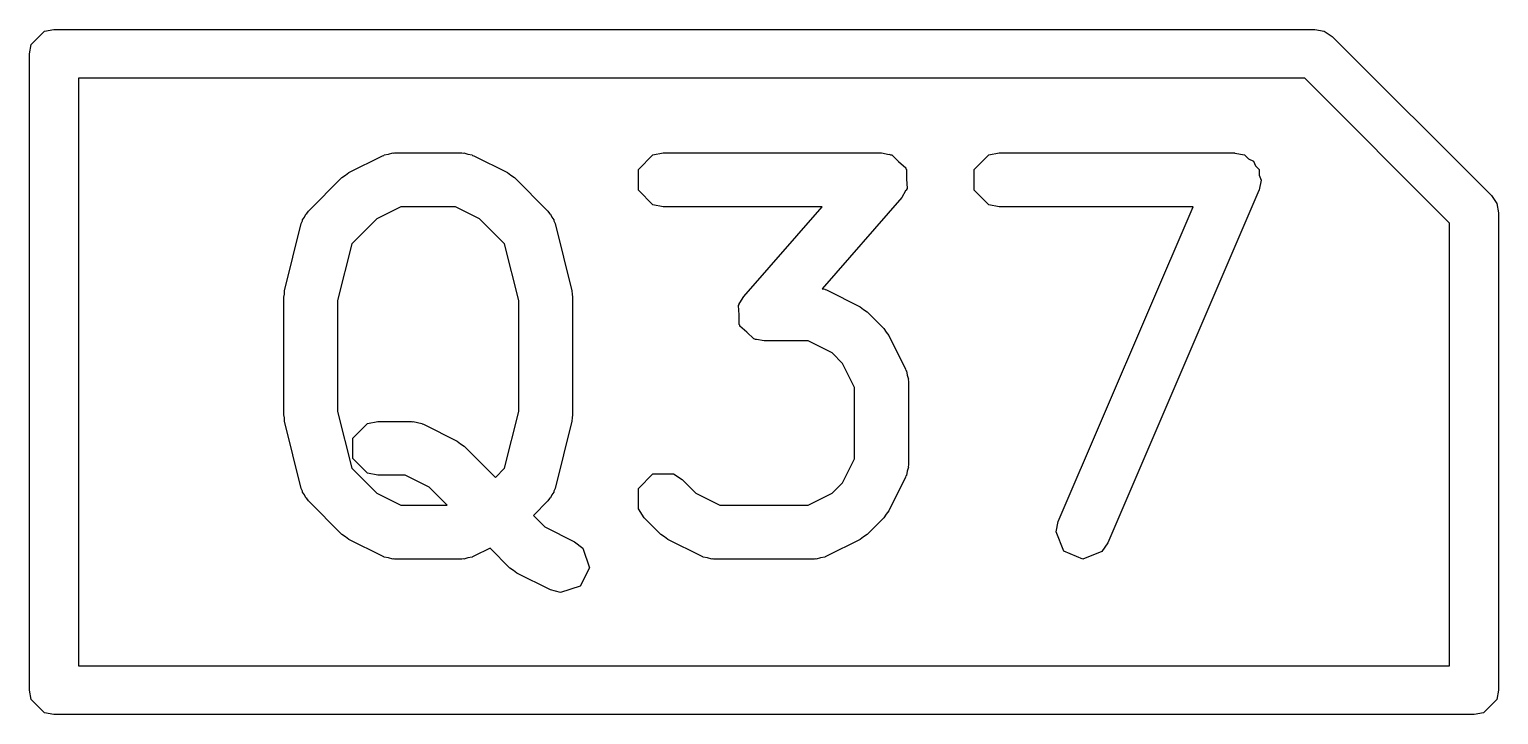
# Model space of a CAD drawing. Header units: millimetres. Extents: x 129 to 276, y -185 to -58.
# Drawn here: x 178.25 to 181.25, y -77.2 to -75.8 of the extents above; entities that cross this region are included whole.
import ezdxf

# ---------------------------------------------------------------- set-up
doc = ezdxf.new("R2010")
doc.units = ezdxf.units.MM
doc.layers.add('F.Fab', color=9, linetype='CONTINUOUS', true_color=0xafafaf)

msp = doc.modelspace()

# ---------------------------------------------------------------- linework, layer by layer
at = {"layer": 'F.Fab', "linetype": 'CONTINUOUS'}
for p, q in [((178.253806, -75.830866), (178.280866, -75.803806)), ((178.280866, -75.803806), (178.3, -75.8)), ((178.3, -75.8), (180.875, -75.8)), ((180.875, -75.8), (180.894134, -75.803806)), ((180.894134, -75.803806), (180.910355, -75.814645)), ((178.25, -75.85), (178.253806, -75.830866)), ((180.910355, -75.814645), (181.235355, -76.139644)), ((178.25, -77.15), (178.25, -75.85)), ((178.35, -75.9), (178.35, -77.1)), ((180.85429, -75.9), (178.35, -75.9)), ((181.15, -76.19571), (180.85429, -75.9)), ((178.902546, -76.092458), (178.971117, -76.058172)), ((178.971117, -76.058172), (178.973773, -76.057444)), ((178.973773, -76.057444), (178.974666, -76.056552)), ((178.974666, -76.056552), (178.983317, -76.054831)), ((178.983317, -76.054831), (178.991815, -76.052504)), ((178.991815, -76.052504), (178.993011, -76.052902)), ((178.993011, -76.052902), (178.995714, -76.052365)), ((178.995714, -76.052365), (179.132857, -76.052365)), ((179.132857, -76.052365), (179.135559, -76.052902)), ((179.135559, -76.052902), (179.136756, -76.052504)), ((179.136756, -76.052504), (179.145253, -76.054831)), ((179.145253, -76.054831), (179.153905, -76.056552)), ((179.153905, -76.056552), (179.154797, -76.057444)), ((179.154797, -76.057444), (179.157454, -76.058172)), ((179.157454, -76.058172), (179.226025, -76.092458)), ((179.493473, -76.086317), (179.523238, -76.056552)), ((179.523238, -76.056552), (179.544286, -76.052365)), ((179.544286, -76.052365), (179.99, -76.052365)), ((179.99, -76.052365), (180.005337, -76.055416)), ((180.005337, -76.055416), (180.00762, -76.055264)), ((180.00762, -76.055264), (180.008516, -76.056048)), ((180.008516, -76.056048), (180.011048, -76.056552)), ((180.011048, -76.056552), (180.02474, -76.070244)), ((180.02474, -76.070244), (180.039301, -76.082985)), ((180.179187, -76.086317), (180.208952, -76.056552)), ((180.208952, -76.056552), (180.23, -76.052365)), ((180.23, -76.052365), (180.71, -76.052365)), ((180.71, -76.052365), (180.710454, -76.052455)), ((180.710454, -76.052455), (180.71067, -76.052369)), ((180.71067, -76.052369), (180.711232, -76.05261)), ((180.711232, -76.05261), (180.731048, -76.056552)), ((180.731048, -76.056552), (180.739012, -76.064516)), ((180.739012, -76.064516), (180.749362, -76.068952)), ((180.749362, -76.068952), (180.753305, -76.078809)), ((180.753305, -76.078809), (180.760813, -76.086317)), ((178.81968, -76.171331), (178.888253, -76.10276)), ((178.888253, -76.10276), (178.895583, -76.097861)), ((178.895583, -76.097861), (178.902546, -76.092458)), ((179.226025, -76.092458), (179.232981, -76.097857)), ((179.232981, -76.097857), (179.240319, -76.10276)), ((179.240319, -76.10276), (179.308891, -76.171331)), ((179.493473, -76.128413), (179.493473, -76.086317)), ((180.039301, -76.082985), (180.03943, -76.084934)), ((180.03943, -76.084934), (180.040813, -76.086317)), ((180.040813, -76.086317), (180.040813, -76.105665)), ((180.040813, -76.105665), (180.042101, -76.124986)), ((180.179187, -76.128413), (180.179187, -76.086317)), ((180.760813, -76.086317), (180.760813, -76.097578)), ((180.760813, -76.097578), (180.764996, -76.108035)), ((180.764996, -76.108035), (180.760813, -76.127801)), ((179.523238, -76.158178), (179.493473, -76.128413)), ((180.039197, -76.130028), (180.031392, -76.143583)), ((180.040813, -76.128413), (180.039197, -76.130028)), ((180.042101, -76.124986), (180.040813, -76.127222)), ((180.040813, -76.127222), (180.040813, -76.128413)), ((180.208952, -76.158178), (180.179187, -76.128413)), ((180.760553, -76.12903), (180.451981, -76.849031)), ((180.760648, -76.128577), (180.760553, -76.12903)), ((180.760813, -76.128413), (180.760648, -76.128577)), ((180.760813, -76.127801), (180.760813, -76.128413)), ((181.235355, -76.139644), (181.246194, -76.155865)), ((179.008697, -76.162365), (178.959723, -76.186851)), ((179.119874, -76.162365), (179.008697, -76.162365)), ((179.168847, -76.186852), (179.119874, -76.162365)), ((179.544286, -76.162365), (179.523238, -76.158178)), ((179.868793, -76.162365), (179.544286, -76.162365)), ((179.708608, -76.345433), (179.868793, -76.162365)), ((180.031392, -76.143583), (179.868487, -76.32976)), ((180.23, -76.162365), (180.208952, -76.158178)), ((180.62659, -76.162365), (180.23, -76.162365)), ((180.350875, -76.805699), (180.62659, -76.162365)), ((181.246194, -76.155865), (181.246194, -76.155866)), ((181.246194, -76.155866), (181.25, -76.175)), ((178.770927, -76.334025), (178.805213, -76.196882)), ((178.805213, -76.196882), (178.807757, -76.191495)), ((178.807757, -76.191495), (178.807758, -76.189175)), ((178.807758, -76.189175), (178.811499, -76.183574)), ((178.811499, -76.183574), (178.81438, -76.177478)), ((178.81438, -76.177478), (178.816371, -76.176283)), ((178.816371, -76.176283), (178.81968, -76.171331)), ((178.959723, -76.186851), (178.908233, -76.238341)), ((179.220336, -76.238339), (179.168847, -76.186852)), ((179.308891, -76.171331), (179.3122, -76.176284)), ((179.3122, -76.176284), (179.314191, -76.177479)), ((179.314191, -76.177479), (179.317069, -76.183572)), ((179.317069, -76.183572), (179.320813, -76.189175)), ((179.320813, -76.189175), (179.320813, -76.191496)), ((179.320813, -76.191496), (179.323358, -76.196883)), ((179.323358, -76.196883), (179.357643, -76.334026)), ((181.15, -77.1), (181.15, -76.19571)), ((181.25, -76.175), (181.25, -77.15)), ((178.908233, -76.238341), (178.879285, -76.354137)), ((179.249285, -76.354136), (179.220336, -76.238339)), ((178.769285, -76.347365), (178.770599, -76.340757)), ((178.769285, -76.587365), (178.769285, -76.347365)), ((178.770599, -76.340757), (178.770927, -76.334025)), ((179.357643, -76.334026), (179.35797, -76.340757)), ((179.35797, -76.340757), (179.359285, -76.347365)), ((179.359285, -76.347365), (179.359285, -76.587365)), ((179.700803, -76.358986), (179.708608, -76.345433)), ((179.868487, -76.32976), (179.873905, -76.330838)), ((179.873905, -76.330838), (179.874797, -76.33173)), ((179.874797, -76.33173), (179.877454, -76.332458)), ((179.877454, -76.332458), (179.946026, -76.366744)), ((178.879285, -76.354137), (178.879285, -76.580593)), ((179.249285, -76.580593), (179.249285, -76.354136)), ((179.697899, -76.364031), (179.699187, -76.361794)), ((179.699187, -76.383351), (179.697899, -76.364031)), ((179.699187, -76.360603), (179.700803, -76.358986)), ((179.699187, -76.361794), (179.699187, -76.360603)), ((179.946026, -76.366744), (179.952986, -76.372146)), ((179.952986, -76.372146), (179.96032, -76.377046)), ((179.96032, -76.377046), (179.994605, -76.411331)), ((179.699187, -76.402699), (179.699187, -76.383351)), ((179.700568, -76.40408), (179.699187, -76.402699)), ((179.700699, -76.406032), (179.700568, -76.40408)), ((179.715263, -76.418775), (179.700699, -76.406032)), ((179.728952, -76.432464), (179.715263, -76.418775)), ((179.731483, -76.432967), (179.728952, -76.432464)), ((179.73238, -76.433752), (179.731483, -76.432967)), ((179.734662, -76.433599), (179.73238, -76.433752)), ((179.75, -76.436651), (179.734662, -76.433599)), ((179.839874, -76.436651), (179.75, -76.436651)), ((179.888849, -76.461139), (179.839874, -76.436651)), ((179.994605, -76.411331), (179.999502, -76.418661)), ((179.999502, -76.418661), (180.004907, -76.425625)), ((180.004907, -76.425625), (180.039194, -76.494197)), ((179.910513, -76.482803), (179.888849, -76.461139)), ((179.935, -76.531777), (179.910513, -76.482803)), ((180.039194, -76.494197), (180.039921, -76.496854)), ((180.039921, -76.496854), (180.040813, -76.497746)), ((180.040813, -76.497746), (180.042531, -76.506386)), ((180.042531, -76.506386), (180.044862, -76.514896)), ((180.044862, -76.514896), (180.044462, -76.516093)), ((180.044462, -76.516093), (180.045, -76.518794)), ((180.045, -76.518794), (180.045, -76.690222)), ((179.935, -76.677239), (179.935, -76.531777)), ((178.770599, -76.593972), (178.769285, -76.587365)), ((178.879285, -76.580593), (178.908234, -76.696389)), ((179.220336, -76.696389), (179.249285, -76.580593)), ((179.359285, -76.587365), (179.35797, -76.593972)), ((178.770927, -76.600705), (178.770599, -76.593972)), ((178.805213, -76.737848), (178.770927, -76.600705)), ((178.910615, -76.634889), (178.94038, -76.605124)), ((178.94038, -76.605124), (178.961428, -76.600937)), ((178.961428, -76.600937), (179.03, -76.600937)), ((179.03, -76.600937), (179.0327, -76.601474)), ((179.0327, -76.601474), (179.033898, -76.601075)), ((179.033898, -76.601075), (179.042406, -76.603404)), ((179.042406, -76.603404), (179.051048, -76.605124)), ((179.051048, -76.605124), (179.051939, -76.606015)), ((179.051939, -76.606015), (179.054596, -76.606743)), ((179.054596, -76.606743), (179.123167, -76.641028)), ((179.357643, -76.600704), (179.323358, -76.737847)), ((179.35797, -76.593972), (179.357643, -76.600704)), ((178.910615, -76.676985), (178.910615, -76.634889)), ((179.123167, -76.641028), (179.130133, -76.646434)), ((179.130133, -76.646434), (179.137462, -76.651331)), ((178.94038, -76.70675), (178.910615, -76.676985)), ((179.137462, -76.651331), (179.201428, -76.715297)), ((179.910511, -76.726215), (179.935, -76.677239)), ((178.908234, -76.696389), (178.959722, -76.747877)), ((178.961428, -76.710937), (178.94038, -76.70675)), ((179.201428, -76.715297), (179.220336, -76.696389)), ((179.493473, -76.737746), (179.52324, -76.70798)), ((179.52324, -76.70798), (179.565334, -76.707981)), ((179.565334, -76.707981), (179.583177, -76.719904)), ((180.042531, -76.702629), (180.040813, -76.71127)), ((180.044862, -76.69412), (180.042531, -76.702629)), ((180.045, -76.690222), (180.044462, -76.692922)), ((180.044462, -76.692922), (180.044862, -76.69412)), ((178.807758, -76.743235), (178.805213, -76.737848)), ((179.017016, -76.710937), (178.961428, -76.710937)), ((179.06599, -76.735423), (179.017016, -76.710937)), ((179.102932, -76.772365), (179.06599, -76.735423)), ((179.323358, -76.737847), (179.320813, -76.743234)), ((179.493472, -76.77984), (179.493473, -76.737746)), ((179.583177, -76.719904), (179.611149, -76.747876)), ((179.888851, -76.747876), (179.910511, -76.726215)), ((180.039194, -76.714819), (180.004907, -76.783391)), ((180.039921, -76.712161), (180.039194, -76.714819)), ((180.040813, -76.71127), (180.039921, -76.712161)), ((178.807758, -76.745555), (178.807758, -76.743235)), ((178.811499, -76.751155), (178.807758, -76.745555)), ((178.81438, -76.757252), (178.811499, -76.751155)), ((178.816371, -76.758446), (178.81438, -76.757252)), ((178.81968, -76.763399), (178.816371, -76.758446)), ((178.888252, -76.831971), (178.81968, -76.763399)), ((178.959722, -76.747877), (179.008698, -76.772365)), ((179.308891, -76.763399), (179.27921, -76.793079)), ((179.3122, -76.758445), (179.308891, -76.763399)), ((179.314191, -76.757251), (179.3122, -76.758445)), ((179.317069, -76.751157), (179.314191, -76.757251)), ((179.320813, -76.745555), (179.317069, -76.751157)), ((179.320813, -76.743234), (179.320813, -76.745555)), ((179.611149, -76.747876), (179.660127, -76.772365)), ((179.839873, -76.772365), (179.888851, -76.747876)), ((179.008698, -76.772365), (179.102932, -76.772365)), ((179.27921, -76.793079), (179.30258, -76.81645)), ((179.505395, -76.797684), (179.493472, -76.77984)), ((179.53968, -76.83197), (179.505395, -76.797684)), ((179.660127, -76.772365), (179.839873, -76.772365)), ((179.994605, -76.797684), (179.96032, -76.83197)), ((179.9995, -76.790357), (179.994605, -76.797684)), ((180.004907, -76.783391), (179.9995, -76.790357)), ((179.30258, -76.81645), (179.363168, -76.846744)), ((180.346432, -76.826695), (180.350875, -76.805699)), ((180.362066, -76.865778), (180.346432, -76.826695)), ((178.89558, -76.836867), (178.888252, -76.831971)), ((178.902547, -76.842274), (178.89558, -76.836867)), ((178.971117, -76.876558), (178.902547, -76.842274)), ((179.363168, -76.846744), (179.380121, -76.859902)), ((179.380121, -76.859902), (179.393433, -76.899836)), ((179.547006, -76.836865), (179.53968, -76.83197)), ((179.553975, -76.842274), (179.547006, -76.836865)), ((179.622546, -76.876559), (179.553975, -76.842274)), ((179.946025, -76.842274), (179.877453, -76.876559)), ((179.952991, -76.836867), (179.946025, -76.842274)), ((179.96032, -76.83197), (179.952991, -76.836867)), ((180.451981, -76.849031), (180.439841, -76.866727)), ((178.973773, -76.877285), (178.971117, -76.876558)), ((178.974666, -76.878178), (178.973773, -76.877285)), ((178.983319, -76.879899), (178.974666, -76.878178)), ((178.991816, -76.882226), (178.983319, -76.879899)), ((178.993011, -76.881827), (178.991816, -76.882226)), ((178.995714, -76.882365), (178.993011, -76.881827)), ((179.132857, -76.882365), (178.995714, -76.882365)), ((179.135557, -76.881827), (179.132857, -76.882365)), ((179.136755, -76.882227), (179.135557, -76.881827)), ((179.145263, -76.879897), (179.136755, -76.882227)), ((179.153905, -76.878178), (179.145263, -76.879897)), ((179.154796, -76.877286), (179.153905, -76.878178)), ((179.157453, -76.876559), (179.154796, -76.877286)), ((179.190568, -76.860001), (179.157453, -76.876559)), ((179.23111, -76.900542), (179.190568, -76.860001)), ((179.625203, -76.877286), (179.622546, -76.876559)), ((179.626095, -76.878178), (179.625203, -76.877286)), ((179.634743, -76.879898), (179.626095, -76.878178)), ((179.643245, -76.882226), (179.634743, -76.879898)), ((179.64444, -76.881827), (179.643245, -76.882226)), ((179.647143, -76.882365), (179.64444, -76.881827)), ((179.852857, -76.882365), (179.647143, -76.882365)), ((179.855557, -76.881827), (179.852857, -76.882365)), ((179.856755, -76.882227), (179.855557, -76.881827)), ((179.865263, -76.879897), (179.856755, -76.882227)), ((179.873905, -76.878178), (179.865263, -76.879897)), ((179.874796, -76.877286), (179.873905, -76.878178)), ((179.877453, -76.876559), (179.874796, -76.877286)), ((180.400758, -76.882361), (180.362066, -76.865778)), ((180.439841, -76.866727), (180.400758, -76.882361)), ((179.23844, -76.90544), (179.23111, -76.900542)), ((179.245403, -76.910844), (179.23844, -76.90544)), ((179.313974, -76.94513), (179.245403, -76.910844)), ((179.393433, -76.899836), (179.374606, -76.937487)), ((179.334672, -76.950798), (179.313974, -76.94513)), ((179.374606, -76.937487), (179.334672, -76.950798)), ((178.35, -77.1), (181.15, -77.1)), ((178.253806, -77.169134), (178.25, -77.15)), ((181.25, -77.15), (181.246194, -77.169134)), ((178.280866, -77.196194), (178.253806, -77.169134)), ((181.246194, -77.169134), (181.219134, -77.196194)), ((178.3, -77.2), (178.280866, -77.196194)), ((181.2, -77.2), (178.3, -77.2)), ((181.219134, -77.196194), (181.2, -77.2))]:
    msp.add_line(p, q, dxfattribs=at)

doc.saveas('drawing.dxf')
